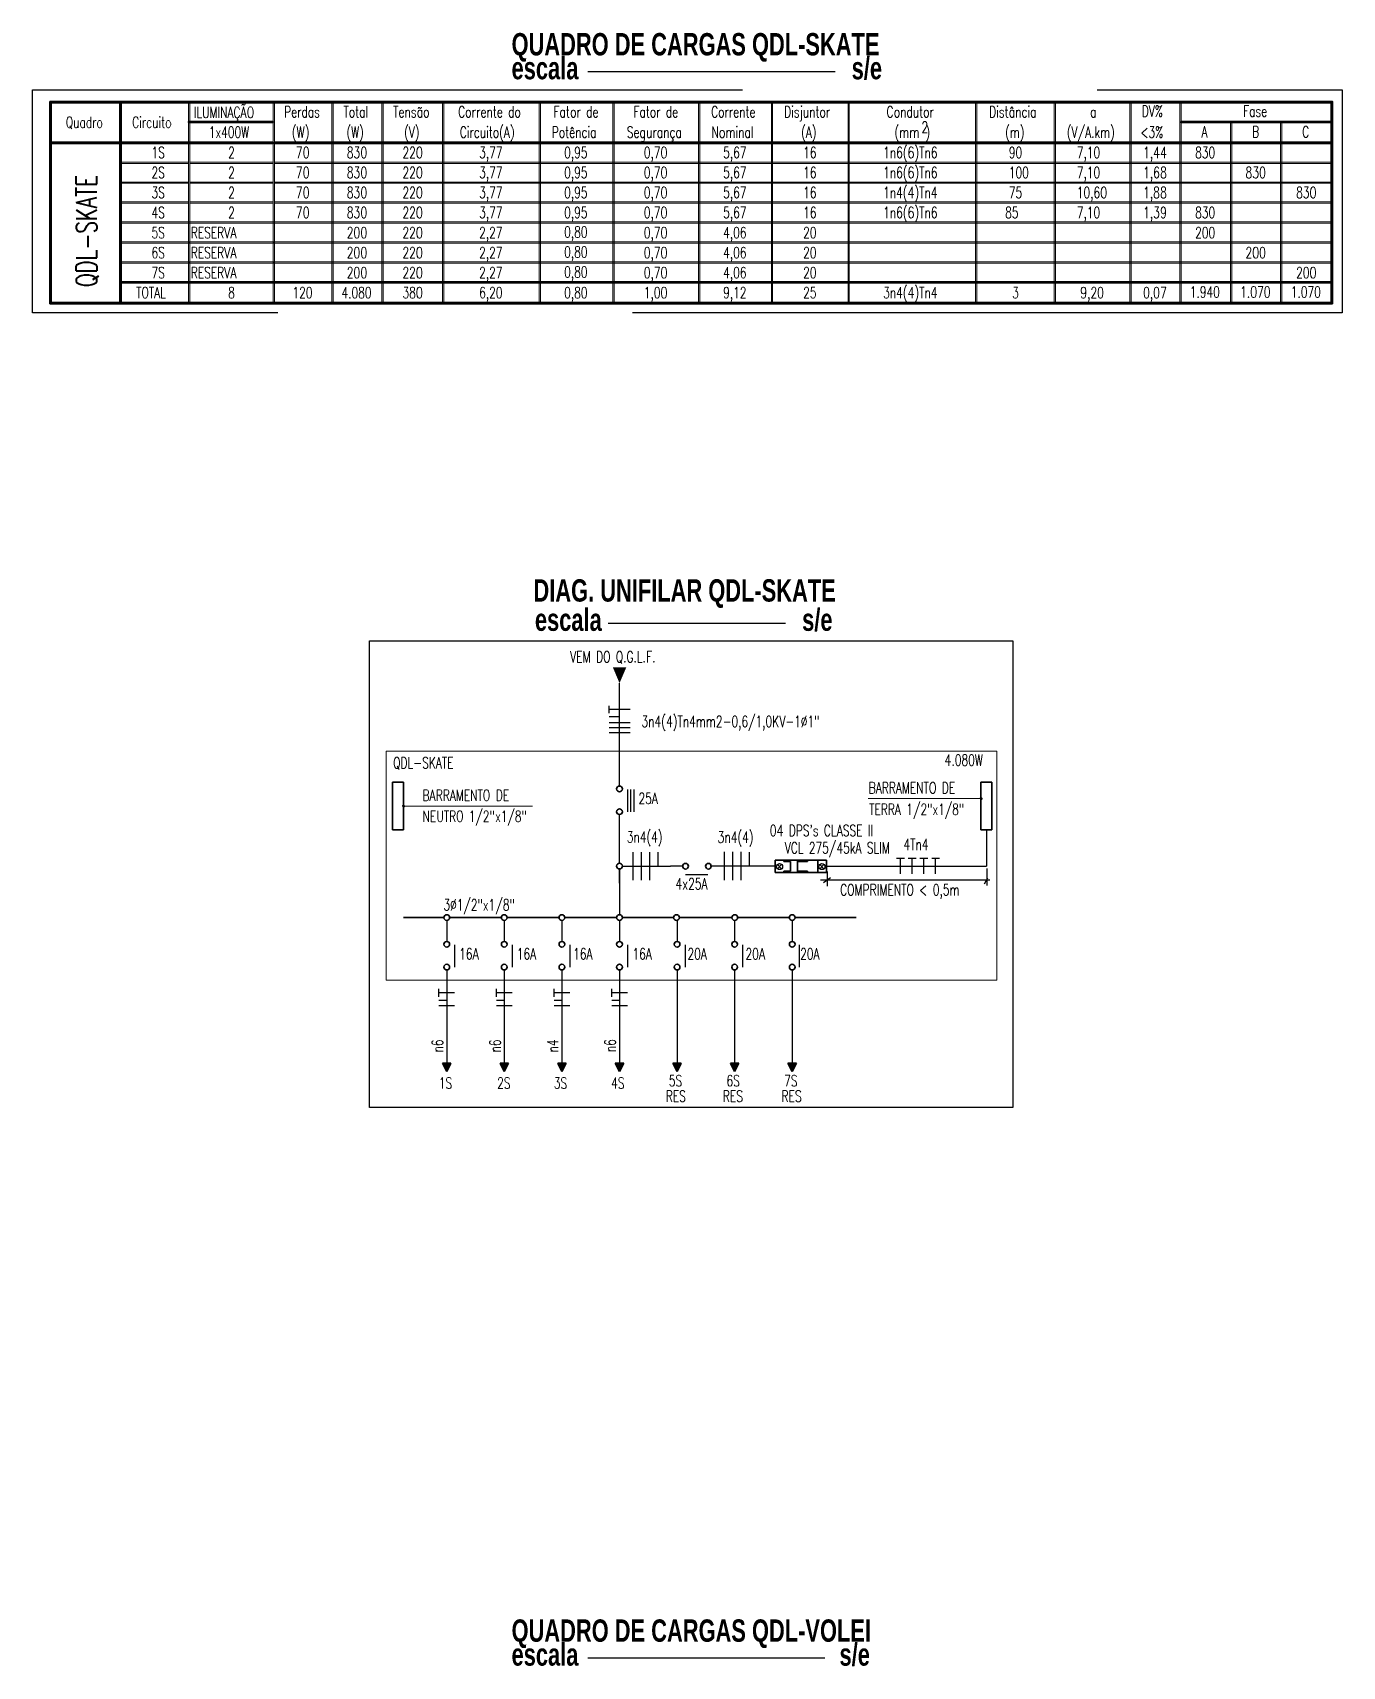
# Model space of a CAD drawing. Header units: millimetres. Extents: x 206 to 837, y 40 to 323.
# Drawn here: x 228.92 to 240.64, y 98.08 to 112.7 of the extents above; entities that cross this region are included whole.
import ezdxf
from ezdxf.enums import TextEntityAlignment as Align

# ---------------------------------------------------------------- set-up
doc = ezdxf.new("R2010")
doc.units = ezdxf.units.MM
doc.linetypes.add('DASHDOT', pattern=[25.4, 12.7, -6.35, 0, -6.35])
doc.linetypes.add('HIDDEN', pattern=[9.525, 6.35, -3.175])
for name, color, linetype, lineweight in [('I-DU_AZUL', 5, 'Continuous', 35), ('I-DU_CIANO', 4, 'Continuous', 25), ('I-DU_VERMELHO', 1, 'HIDDEN', 5), ('I-ELET_APA', 5, 'DASHDOT', 35), ('I-FIAÇÃO', 2, 'Continuous', 25), ('I-LIN_CHAMADA', 9, 'Continuous', 9), ('I-QC_AMARELO', 2, 'Continuous', 13), ('I-QC_CIANO', 4, 'Continuous', 35), ('I-QC_VERMELHO', 1, 'Continuous', 20), ('I-TEXTOS', 2, 'Continuous', 25)]:
    doc.layers.add(name, color=color, linetype=linetype, lineweight=lineweight)
doc.styles.add('ROMANS', font='ROMANS.SHX', dxfattribs={"height": 0.25})
doc.styles.add('SANSSERIFBOLD', font='sasb____.pfb')

msp = doc.modelspace()

# ---------------------------------------------------------------- hatches: boundary and pattern name
at = {"layer": 'I-DU_AZUL'}
for points in [[(232.665, 103.475), (232.627, 103.475), (232.589, 103.475), (232.627, 103.401)], [(233.104, 103.475), (233.142, 103.401), (233.18, 103.475), (233.142, 103.475)], [(233.62, 103.475), (233.658, 103.401), (233.696, 103.475), (233.658, 103.475)], [(234.135, 103.475), (234.173, 103.401), (234.211, 103.475), (234.173, 103.475)], [(234.65, 103.475), (234.688, 103.401), (234.726, 103.475), (234.688, 103.475)], [(235.165, 103.475), (235.203, 103.401), (235.241, 103.475), (235.203, 103.475)], [(235.68, 103.475), (235.718, 103.401), (235.756, 103.475), (235.718, 103.475)]]:
    msp.add_hatch(color=256, dxfattribs=at).paths.add_polyline_path(points)

# ---------------------------------------------------------------- linework, layer by layer
at = {"color": 4}
for p, q in [((234.173, 105.956), (234.173, 106.878)), ((234.173, 105.265), (234.173, 105.702)), ((237.456, 105.565), (237.456, 105.24)), ((234.173, 105.214), (234.173, 104.804)), ((234.173, 105.087), (234.173, 105.214)), ((234.198, 105.24), (234.628, 105.24)), ((234.739, 105.24), (234.628, 105.24)), ((235.105, 105.239), (234.993, 105.239)), ((235.565, 105.239), (235.105, 105.239)), ((236.025, 105.239), (237.456, 105.24)), ((232.627, 104.753), (232.627, 104.565)), ((233.142, 104.753), (233.142, 104.565)), ((233.658, 104.753), (233.658, 104.565)), ((234.173, 104.753), (234.173, 104.565)), ((234.688, 104.753), (234.688, 104.565)), ((235.203, 104.753), (235.203, 104.565)), ((235.718, 104.753), (235.718, 104.565)), ((235.718, 104.753), (235.718, 104.753))]:
    msp.add_line(p, q, dxfattribs=at)
at = {"color": 2}
for p, q in [((234.079, 106.61), (234.079, 106.676)), ((234.173, 106.643), (234.079, 106.643)), ((234.268, 106.643), (234.173, 106.643)), ((234.173, 106.577), (234.079, 106.577)), ((234.268, 106.524), (234.079, 106.524)), ((234.268, 106.478), (234.079, 106.478)), ((234.268, 106.432), (234.079, 106.432))]:
    msp.add_line(p, q, dxfattribs=at)
for p, q in [((236.031, 105.192), (236.031, 105.06)), ((237.459, 105.22), (237.459, 105.067)), ((235.972, 105.116), (237.486, 105.116)), ((235.998, 105.094), (236.06, 105.138)), ((237.438, 105.081), (237.468, 105.134))]:
    msp.add_line(p, q)
at = {"linetype": 'HIDDEN'}
for points in [[(228.922, 112.191), (240.64, 112.191), (240.64, 110.194), (228.922, 110.194)], [(231.936, 107.256), (237.692, 107.256), (237.692, 103.078), (231.936, 103.078)]]:
    msp.add_lwpolyline(points, close=True, dxfattribs=at)
at = {"layer": 'I-DU_AZUL'}
for p, q in [((232.241, 105.992), (232.143, 105.992)), ((232.143, 105.992), (232.143, 105.565)), ((232.241, 105.565), (232.241, 105.992)), ((237.407, 105.992), (237.407, 105.565)), ((237.505, 105.992), (237.407, 105.992)), ((237.505, 105.565), (237.505, 105.992)), ((232.143, 105.565), (232.241, 105.565)), ((237.407, 105.565), (237.505, 105.565)), ((235.565, 105.293), (236.025, 105.293)), ((235.565, 105.184), (235.565, 105.293)), ((235.565, 105.184), (236.025, 105.184)), ((235.644, 105.282), (235.644, 105.293)), ((235.644, 105.282), (235.704, 105.282)), ((235.644, 105.195), (235.704, 105.195)), ((235.644, 105.184), (235.644, 105.195)), ((235.644, 105.184), (235.704, 105.184)), ((235.704, 105.195), (235.704, 105.282)), ((235.767, 105.184), (235.767, 105.293)), ((235.767, 105.293), (235.856, 105.293)), ((235.767, 105.282), (235.856, 105.282)), ((235.767, 105.195), (235.856, 105.195)), ((235.767, 105.184), (235.856, 105.184)), ((235.946, 105.184), (235.946, 105.293)), ((236.025, 105.293), (236.025, 105.184)), ((232.602, 104.779), (232.241, 104.779)), ((233.117, 104.779), (232.653, 104.779)), ((233.632, 104.779), (233.168, 104.779)), ((234.147, 104.779), (233.683, 104.779)), ((234.658, 104.779), (234.198, 104.779)), ((235.178, 104.779), (234.709, 104.779)), ((235.178, 104.779), (234.714, 104.779)), ((235.693, 104.779), (235.229, 104.779)), ((235.693, 104.779), (235.229, 104.779)), ((236.289, 104.779), (235.744, 104.779)), ((232.627, 103.475), (232.589, 103.475)), ((232.589, 103.475), (232.627, 103.401)), ((232.627, 103.475), (232.665, 103.475)), ((232.665, 103.475), (232.627, 103.401)), ((233.142, 103.475), (233.104, 103.475)), ((233.104, 103.475), (233.142, 103.401)), ((233.142, 103.475), (233.18, 103.475)), ((233.18, 103.475), (233.142, 103.401)), ((233.658, 103.475), (233.62, 103.475)), ((233.62, 103.475), (233.658, 103.401)), ((233.658, 103.475), (233.696, 103.475)), ((233.696, 103.475), (233.658, 103.401)), ((234.173, 103.475), (234.135, 103.475)), ((234.135, 103.475), (234.173, 103.401)), ((234.173, 103.475), (234.211, 103.475)), ((234.211, 103.475), (234.173, 103.401)), ((234.688, 103.475), (234.65, 103.475)), ((234.65, 103.475), (234.688, 103.401)), ((234.688, 103.475), (234.726, 103.475)), ((234.726, 103.475), (234.688, 103.401)), ((235.203, 103.475), (235.165, 103.475)), ((235.165, 103.475), (235.203, 103.401)), ((235.203, 103.475), (235.241, 103.475)), ((235.241, 103.475), (235.203, 103.401)), ((235.718, 103.475), (235.68, 103.475)), ((235.68, 103.475), (235.718, 103.401)), ((235.718, 103.475), (235.756, 103.475)), ((235.756, 103.475), (235.718, 103.401))]:
    msp.add_line(p, q, dxfattribs=at)
for centre in [(234.173, 105.931), (234.173, 105.727), (234.173, 105.24), (234.764, 105.239), (234.968, 105.239), (232.627, 104.779), (233.142, 104.779), (233.658, 104.779), (234.173, 104.779), (234.683, 104.779), (235.204, 104.779), (235.718, 104.779), (232.627, 104.54), (233.142, 104.54), (233.658, 104.54), (234.173, 104.54), (234.688, 104.54), (235.203, 104.54), (235.718, 104.54), (232.627, 104.336), (233.142, 104.336), (233.658, 104.336), (234.173, 104.336), (234.688, 104.336), (235.203, 104.336), (235.718, 104.336)]:
    msp.add_circle(centre, 0.0255, dxfattribs=at)
msp.add_solid([(234.114, 107.018), (234.233, 107.018), (234.173, 106.878)], dxfattribs=at)
at = {"layer": 'I-DU_CIANO'}
for p, q in [((235.624, 105.256), (235.586, 105.217)), ((235.623, 105.217), (235.587, 105.254)), ((236.003, 105.256), (235.965, 105.217)), ((236.002, 105.217), (235.966, 105.254))]:
    msp.add_line(p, q, dxfattribs=at)
at = {"layer": 'I-DU_CIANO', "color": 4}
for p, q in [((232.627, 104.311), (232.627, 103.401)), ((233.142, 104.311), (233.142, 103.401)), ((233.658, 104.311), (233.658, 103.401)), ((234.173, 104.311), (234.173, 103.401)), ((234.688, 104.311), (234.688, 103.401)), ((235.203, 104.311), (235.203, 103.401)), ((235.718, 104.311), (235.718, 103.639)), ((235.718, 103.715), (235.718, 103.401))]:
    msp.add_line(p, q, dxfattribs=at)
at = {"layer": 'I-DU_CIANO'}
for centre in [(235.605, 105.236), (235.984, 105.236)]:
    msp.add_circle(centre, 0.0272, dxfattribs=at)
at = {"layer": 'I-DU_VERMELHO', "color": 1, "linetype": 'HIDDEN', "ltscale": 5}
for p, q in [((232.084, 106.269), (232.084, 104.219)), ((232.084, 106.269), (237.548, 106.269)), ((237.548, 106.269), (237.548, 104.219)), ((232.084, 104.219), (237.548, 104.219))]:
    msp.add_line(p, q, dxfattribs=at)
at = {"layer": 'I-ELET_APA'}
for p, q in [((235.856, 105.282), (235.856, 105.293)), ((235.856, 105.195), (235.856, 105.184))]:
    msp.add_line(p, q, dxfattribs=at)
at = {"layer": 'I-FIAÇÃO', "color": 2}
for p, q in [((234.296, 105.113), (234.296, 105.366)), ((234.37, 105.113), (234.37, 105.366)), ((234.444, 105.113), (234.444, 105.366)), ((234.518, 105.237), (234.518, 105.364)), ((235.112, 105.114), (235.112, 105.368)), ((235.186, 105.114), (235.186, 105.368)), ((235.261, 105.114), (235.261, 105.368)), ((235.335, 105.239), (235.335, 105.365)), ((236.652, 105.312), (236.722, 105.312)), ((236.652, 105.312), (236.722, 105.312)), ((236.687, 105.239), (236.687, 105.312)), ((236.687, 105.239), (236.687, 105.312)), ((236.757, 105.312), (236.827, 105.312)), ((236.757, 105.312), (236.827, 105.312)), ((236.792, 105.239), (236.792, 105.312)), ((236.792, 105.239), (236.792, 105.312)), ((236.861, 105.312), (236.932, 105.312)), ((236.861, 105.312), (236.932, 105.312)), ((236.896, 105.239), (236.896, 105.312)), ((236.896, 105.239), (236.896, 105.312)), ((236.966, 105.312), (237.036, 105.312)), ((236.966, 105.312), (237.036, 105.312)), ((237.001, 105.239), (237.001, 105.312)), ((237.001, 105.239), (237.001, 105.312)), ((236.687, 105.171), (236.687, 105.239)), ((236.687, 105.171), (236.687, 105.239)), ((236.792, 105.171), (236.792, 105.239)), ((236.792, 105.171), (236.792, 105.239)), ((236.896, 105.171), (236.896, 105.239)), ((236.896, 105.171), (236.896, 105.239)), ((237.001, 105.171), (237.001, 105.239)), ((237.001, 105.171), (237.001, 105.239)), ((232.557, 104.07), (232.557, 104.141)), ((232.557, 104.07), (232.557, 104.141)), ((233.072, 104.07), (233.072, 104.141)), ((233.072, 104.07), (233.072, 104.141)), ((233.587, 104.07), (233.587, 104.141)), ((233.587, 104.07), (233.587, 104.141)), ((234.103, 104.07), (234.103, 104.141)), ((234.103, 104.07), (234.103, 104.141)), ((232.63, 104.105), (232.557, 104.105)), ((232.63, 104.105), (232.557, 104.105)), ((232.627, 104.037), (232.557, 104.037)), ((232.627, 104.037), (232.557, 104.037)), ((232.697, 103.99), (232.557, 103.99)), ((232.697, 103.99), (232.557, 103.99)), ((232.697, 104.105), (232.63, 104.105)), ((232.697, 104.105), (232.63, 104.105)), ((233.145, 104.105), (233.072, 104.105)), ((233.145, 104.105), (233.072, 104.105)), ((233.142, 104.037), (233.072, 104.037)), ((233.142, 104.037), (233.072, 104.037)), ((233.213, 103.99), (233.072, 103.99)), ((233.213, 103.99), (233.072, 103.99)), ((233.213, 104.105), (233.145, 104.105)), ((233.213, 104.105), (233.145, 104.105)), ((233.66, 104.105), (233.587, 104.105)), ((233.66, 104.105), (233.587, 104.105)), ((233.658, 104.037), (233.587, 104.037)), ((233.658, 104.037), (233.587, 104.037)), ((233.728, 103.99), (233.587, 103.99)), ((233.728, 103.99), (233.587, 103.99)), ((233.728, 104.105), (233.66, 104.105)), ((233.728, 104.105), (233.66, 104.105)), ((234.175, 104.105), (234.103, 104.105)), ((234.175, 104.105), (234.103, 104.105)), ((234.173, 104.037), (234.103, 104.037)), ((234.173, 104.037), (234.103, 104.037)), ((234.243, 103.99), (234.103, 103.99)), ((234.243, 103.99), (234.103, 103.99)), ((234.243, 104.105), (234.175, 104.105)), ((234.243, 104.105), (234.175, 104.105))]:
    msp.add_line(p, q, dxfattribs=at)
at = {"layer": 'I-LIN_CHAMADA'}
for p, q in [((232.232, 105.779), (232.241, 105.787)), ((232.232, 105.777), (232.242, 105.787)), ((232.233, 105.781), (232.239, 105.787)), ((232.233, 105.776), (232.243, 105.787)), ((232.233, 105.775), (232.245, 105.786)), ((232.234, 105.774), (232.246, 105.786)), ((232.234, 105.773), (232.247, 105.785)), ((232.235, 105.772), (232.247, 105.785)), ((232.236, 105.771), (232.248, 105.784)), ((232.237, 105.771), (232.249, 105.783)), ((232.238, 105.77), (232.249, 105.782)), ((232.239, 105.77), (232.25, 105.781)), ((232.24, 105.77), (232.25, 105.779)), ((233.393, 105.778), (232.242, 105.778)), ((232.242, 105.77), (232.25, 105.778)), ((232.244, 105.77), (232.25, 105.776)), ((232.247, 105.771), (232.248, 105.773)), ((237.4, 105.845), (236.398, 105.845)), ((237.4, 105.846), (237.409, 105.854)), ((237.4, 105.844), (237.41, 105.854)), ((237.401, 105.843), (237.411, 105.854)), ((237.401, 105.848), (237.407, 105.853)), ((237.401, 105.842), (237.413, 105.853)), ((237.402, 105.841), (237.414, 105.853)), ((237.402, 105.84), (237.415, 105.852)), ((237.403, 105.839), (237.415, 105.851)), ((237.404, 105.838), (237.416, 105.851)), ((237.405, 105.838), (237.417, 105.85)), ((237.406, 105.837), (237.417, 105.849)), ((237.407, 105.837), (237.418, 105.847)), ((237.408, 105.836), (237.418, 105.846)), ((237.41, 105.836), (237.418, 105.845)), ((237.411, 105.837), (237.418, 105.843)), ((237.415, 105.838), (237.416, 105.84))]:
    msp.add_line(p, q, dxfattribs=at)
for centre in [(232.241, 105.778), (237.409, 105.845)]:
    msp.add_circle(centre, 0.00877, dxfattribs=at)
at = {"layer": 'I-QC_AMARELO'}
for points in [[(230.317, 112.086), (230.317, 110.274), (230.328, 110.274), (230.328, 112.086)], [(230.317, 112.086), (230.317, 111.896), (230.328, 111.896), (230.328, 112.086)], [(231.074, 112.086), (231.074, 110.996), (231.085, 110.996), (231.085, 112.086)], [(231.6, 112.074), (231.6, 110.285), (231.612, 110.285), (231.612, 112.074)], [(232.046, 112.074), (232.046, 110.285), (232.057, 110.285), (232.057, 112.074)], [(232.59, 112.074), (232.59, 110.285), (232.601, 110.285), (232.601, 112.074)], [(233.454, 112.074), (233.454, 110.285), (233.466, 110.285), (233.466, 112.074)], [(234.114, 112.074), (234.114, 110.285), (234.125, 110.285), (234.125, 112.074)], [(234.881, 112.074), (234.881, 110.285), (234.892, 110.285), (234.892, 112.074)], [(235.532, 112.074), (235.532, 110.285), (235.543, 110.285), (235.543, 112.074)], [(236.218, 112.074), (236.218, 110.285), (236.229, 110.285), (236.229, 112.074)], [(237.359, 112.074), (237.359, 110.285), (237.371, 110.285), (237.371, 112.074)], [(238.063, 112.074), (238.063, 110.285), (238.075, 110.285), (238.075, 112.074)], [(238.74, 112.074), (238.74, 110.285), (238.752, 110.285), (238.752, 112.074)], [(239.187, 112.074), (239.187, 110.285), (239.198, 110.285), (239.198, 112.074)], [(231.074, 111.902), (231.074, 110.274), (231.085, 110.274), (231.085, 111.902)], [(239.641, 111.896), (239.641, 110.285), (239.652, 110.285), (239.652, 111.896)], [(240.087, 111.896), (240.087, 110.285), (240.098, 110.285), (240.098, 111.896)], [(230.317, 111.72), (230.317, 110.996), (230.328, 110.996), (230.328, 111.72)]]:
    msp.add_lwpolyline(points, close=True, dxfattribs=at)
at = {"layer": 'I-QC_CIANO'}
for points in [[(229.077, 112.086), (230.328, 112.086), (230.328, 112.074), (229.077, 112.074)], [(229.077, 112.086), (229.077, 110.274), (229.089, 110.274), (229.089, 112.086)], [(229.701, 112.074), (229.701, 110.285), (229.713, 110.285), (229.713, 112.074)], [(230.317, 112.086), (231.085, 112.086), (231.085, 112.074), (230.317, 112.074)], [(231.08, 112.086), (240.552, 112.086), (240.552, 112.074), (231.08, 112.074)], [(240.541, 112.086), (240.541, 110.274), (240.552, 110.274), (240.552, 112.086)], [(230.317, 111.907), (231.074, 111.907), (231.074, 111.896), (230.317, 111.896)], [(239.198, 111.907), (240.541, 111.907), (240.541, 111.896), (239.198, 111.896)], [(229.089, 111.72), (230.316, 111.72), (230.316, 111.709), (229.089, 111.709)], [(230.317, 111.72), (231.074, 111.72), (231.074, 111.709), (230.317, 111.709)], [(231.086, 111.72), (240.541, 111.72), (240.541, 111.709), (231.086, 111.709)], [(229.713, 110.472), (230.316, 110.472), (230.316, 110.461), (229.713, 110.461)], [(230.317, 110.472), (231.085, 110.472), (231.085, 110.461), (230.317, 110.461)], [(231.086, 110.472), (240.541, 110.472), (240.541, 110.461), (231.086, 110.461)], [(229.077, 110.285), (230.328, 110.285), (230.328, 110.274), (229.077, 110.274)], [(230.317, 110.285), (231.085, 110.285), (231.085, 110.274), (230.317, 110.274)], [(231.074, 110.285), (240.552, 110.285), (240.552, 110.274), (231.074, 110.274)]]:
    msp.add_lwpolyline(points, close=True, dxfattribs=at)
at = {"layer": 'I-QC_VERMELHO'}
for points in [[(229.713, 111.542), (230.316, 111.542), (230.316, 111.531), (229.713, 111.531)], [(230.328, 111.542), (231.074, 111.542), (231.074, 111.531), (230.328, 111.531)], [(231.086, 111.542), (240.541, 111.542), (240.541, 111.531), (231.086, 111.531)], [(229.713, 111.363), (230.316, 111.363), (230.316, 111.353), (229.713, 111.353)], [(230.328, 111.363), (231.074, 111.363), (231.074, 111.353), (230.328, 111.353)], [(231.086, 111.363), (240.541, 111.363), (240.541, 111.353), (231.086, 111.353)], [(229.713, 111.186), (230.316, 111.186), (230.316, 111.174), (229.713, 111.174)], [(230.328, 111.186), (231.074, 111.186), (231.074, 111.174), (230.328, 111.174)], [(231.086, 111.186), (240.541, 111.186), (240.541, 111.174), (231.086, 111.174)], [(229.713, 111.007), (230.316, 111.007), (230.316, 110.996), (229.713, 110.996)], [(230.317, 111.007), (231.085, 111.007), (231.085, 110.996), (230.317, 110.996)], [(231.086, 111.007), (240.541, 111.007), (240.541, 110.996), (231.086, 110.996)], [(229.713, 110.828), (230.316, 110.828), (230.316, 110.818), (229.713, 110.818)], [(230.322, 110.828), (231.08, 110.828), (231.08, 110.818), (230.322, 110.818)], [(231.086, 110.828), (240.541, 110.828), (240.541, 110.818), (231.086, 110.818)], [(229.713, 110.65), (230.316, 110.65), (230.316, 110.639), (229.713, 110.639)], [(230.322, 110.65), (231.08, 110.65), (231.08, 110.639), (230.322, 110.639)], [(231.086, 110.65), (240.541, 110.65), (240.541, 110.639), (231.086, 110.639)]]:
    msp.add_lwpolyline(points, close=True, dxfattribs=at)
at = {"layer": 'I-TEXTOS', "color": 4}
for p, q in [((233.891, 112.353), (236.104, 112.353)), ((234.07, 107.416), (235.659, 107.416)), ((233.891, 98.151), (236.01, 98.151))]:
    msp.add_line(p, q, dxfattribs=at)
at = {"layer": 'I-TEXTOS'}
for p, q in [((234.246, 105.727), (234.246, 105.926)), ((234.275, 105.727), (234.275, 105.926)), ((234.303, 105.727), (234.303, 105.926)), ((234.764, 105.165), (234.963, 105.165)), ((232.701, 104.336), (232.701, 104.535)), ((233.216, 104.336), (233.216, 104.535)), ((233.731, 104.336), (233.731, 104.535)), ((234.246, 104.336), (234.246, 104.535)), ((234.762, 104.336), (234.762, 104.535)), ((235.277, 104.336), (235.277, 104.535)), ((235.782, 104.336), (235.782, 104.535))]:
    msp.add_line(p, q, dxfattribs=at)

# ---------------------------------------------------------------- texts
at = {"layer": 'I-TEXTOS', "color": 4, "width": 0.7}
for s, height, style, p in [('QUADRO DE CARGAS QDL-SKATE', 0.2, 'SANSSERIFBOLD', (233.207, 112.498)), ('escala                                             s/e', 0.2, 'SANSSERIFBOLD', (233.207, 112.284)), ('DIAG. UNIFILAR QDL-SKATE', 0.2, 'SANSSERIFBOLD', (233.403, 107.608)), ('escala                                 s/e', 0.2, 'SANSSERIFBOLD', (233.416, 107.346)), ('QDL-SKATE', 0.1, 'ROMANS', (232.148, 106.115)), ('4.080W', 0.1, 'ROMANS', (237.082, 106.139)), ('QUADRO DE CARGAS QDL-VOLEI', 0.2, 'SANSSERIFBOLD', (233.207, 98.296)), ('escala                                           s/e', 0.2, 'SANSSERIFBOLD', (233.207, 98.082))]:
    msp.add_text(s, height=height, dxfattribs=dict(at, style=style)).set_placement(p)
at = {"layer": 'I-TEXTOS', "style": 'ROMANS', "width": 0.7}
for s, p in [('ILUMINAÇÃO', (230.363, 111.938)), ('Perdas', (231.171, 111.942)), ('Total', (231.703, 111.942)), ('Tensão', (232.148, 111.942)), ('Corrente do', (232.73, 111.942)), ('Fator de', (233.583, 111.942)), ('Fator de', (234.297, 111.942)), ('Corrente', (234.992, 111.942)), ('Disjuntor', (235.645, 111.942)), ('Condutor', (236.563, 111.942)), ('Distância', (237.481, 111.942)), ('DV%', (238.846, 111.948)), ('Fase', (239.753, 111.948)), ('Quadro', (229.218, 111.849)), ('Circuito', (229.812, 111.849)), ('2', (236.875, 111.806)), ('a', (238.384, 111.942)), ('1x400W', (230.497, 111.76)), ('(W)', (231.242, 111.76)), ('(W)', (231.73, 111.76)), ('(V)', (232.246, 111.76)), ('Circuito(A)', (232.743, 111.76)), ('Potência', (233.566, 111.76)), ('Segurança', (234.239, 111.76)), ('Nominal', (234.997, 111.76)), ('(A)', (235.797, 111.76)), ('(mm', (236.634, 111.76)), (')', (236.91, 111.76)), ('(m)', (237.623, 111.76)), ('(V/A.km)', (238.176, 111.76)), ('<3%%%', (238.833, 111.76)), ('A', (239.381, 111.764)), ('B', (239.833, 111.764)), ('C', (240.282, 111.764)), ('1S', (229.986, 111.578)), ('2', (230.671, 111.578)), ('70', (231.278, 111.578)), ('830', (231.734, 111.578)), ('220', (232.232, 111.578)), ('3,77', (232.917, 111.578)), ('0,95', (233.677, 111.578)), ('0,70', (234.391, 111.578)), ('5,67', (235.099, 111.578)), ('16', (235.815, 111.578)), ('1n6(6)Tn6', (236.532, 111.578)), ('90', (237.655, 111.578)), ('7,10', (238.265, 111.578)), ('1,44', (238.859, 111.578)), ('830', (239.323, 111.578)), ('2S', (229.986, 111.399)), ('2', (230.671, 111.399)), ('70', (231.278, 111.399)), ('830', (231.734, 111.399)), ('220', (232.232, 111.399)), ('3,77', (232.917, 111.399)), ('0,95', (233.677, 111.399)), ('0,70', (234.391, 111.399)), ('5,67', (235.099, 111.399)), ('16', (235.815, 111.399)), ('1n6(6)Tn6', (236.532, 111.399)), ('100', (237.655, 111.399)), ('7,10', (238.265, 111.399)), ('1,68', (238.859, 111.399)), ('830', (239.775, 111.399)), ('3S', (229.986, 111.22)), ('2', (230.671, 111.22)), ('70', (231.278, 111.22)), ('830', (231.734, 111.22)), ('220', (232.232, 111.22)), ('3,77', (232.917, 111.22)), ('0,95', (233.677, 111.22)), ('0,70', (234.391, 111.22)), ('5,67', (235.099, 111.22)), ('16', (235.815, 111.22)), ('1n4(4)Tn4', (236.532, 111.22)), ('75', (237.655, 111.22)), ('10,60', (238.265, 111.22)), ('1,88', (238.859, 111.22)), ('830', (240.228, 111.22)), ('1n6(6)Tn6', (236.532, 111.041)), ('4S', (229.986, 111.041)), ('2', (230.671, 111.041)), ('70', (231.278, 111.041)), ('830', (231.734, 111.041)), ('220', (232.232, 111.041)), ('3,77', (232.917, 111.041)), ('0,95', (233.677, 111.041)), ('0,70', (234.391, 111.041)), ('5,67', (235.099, 111.041)), ('16', (235.815, 111.041)), ('85', (237.623, 111.041)), ('7,10', (238.265, 111.041)), ('1,39', (238.859, 111.041)), ('830', (239.323, 111.041)), ('5S', (229.986, 110.861)), ('RESERVA', (230.337, 110.861)), ('200', (231.734, 110.861)), ('220', (232.232, 110.861)), ('2,27', (232.917, 110.861)), ('0,80', (233.677, 110.867)), ('0,70', (234.391, 110.861)), ('4,06', (235.099, 110.861)), ('20', (235.815, 110.861)), ('200', (239.323, 110.861)), ('6S', (229.986, 110.682)), ('RESERVA', (230.337, 110.682)), ('200', (231.734, 110.682)), ('220', (232.232, 110.682)), ('2,27', (232.917, 110.682)), ('0,80', (233.677, 110.688)), ('0,70', (234.391, 110.682)), ('4,06', (235.099, 110.682)), ('20', (235.815, 110.682)), ('200', (239.775, 110.682)), ('7S', (229.986, 110.503)), ('RESERVA', (230.337, 110.503)), ('200', (231.734, 110.503)), ('220', (232.232, 110.503)), ('2,27', (232.917, 110.503)), ('0,80', (233.677, 110.509)), ('0,70', (234.391, 110.503)), ('4,06', (235.099, 110.503)), ('20', (235.815, 110.503)), ('200', (240.228, 110.503)), ('TOTAL', (229.848, 110.324)), ('8', (230.671, 110.324)), ('120', (231.247, 110.324)), ('4.080', (231.685, 110.324)), ('380', (232.232, 110.324)), ('6,20', (232.917, 110.324)), ('0,80', (233.677, 110.324)), ('1,00', (234.391, 110.324)), ('9,12', (235.099, 110.324)), ('25', (235.815, 110.324)), ('3n4(4)Tn4', (236.532, 110.324)), ('3', (237.686, 110.324)), ('9,20', (238.296, 110.324)), ('0,07', (238.859, 110.324)), ('1.940', (239.275, 110.33)), ('1.070', (239.727, 110.33)), ('1.070', (240.179, 110.33)), ('16A', (232.739, 104.404)), ('16A', (233.254, 104.404)), ('16A', (233.758, 104.404)), ('16A', (234.288, 104.404)), ('20A', (234.781, 104.404)), ('20A', (235.301, 104.404)), ('20A', (235.789, 104.404)), ('1S', (232.556, 103.248)), ('2S', (233.078, 103.248)), ('3S', (233.584, 103.248)), ('4S', (234.099, 103.248)), ('5S', (234.615, 103.269)), ('6S', (235.13, 103.269)), ('7S', (235.645, 103.269)), ('RES', (234.586, 103.131)), ('RES', (235.098, 103.131)), ('RES', (235.623, 103.131))]:
    msp.add_text(s, height=0.1, dxfattribs=at).set_placement(p)
for s, height, p in [('QDL-SKATE', 0.1858, (229.497, 110.424)), ('n6', 0.1, (232.595, 103.571)), ('n6', 0.1, (233.11, 103.571)), ('n4', 0.1, (233.625, 103.571)), ('n6', 0.1, (234.14, 103.574))]:
    msp.add_text(s, height=height, rotation=90, dxfattribs=at).set_placement(p)
at = {"layer": 'I-TEXTOS', "color": 2, "style": 'ROMANS', "width": 0.7}
for s, p in [('VEM DO Q.G.L.F.', (233.732, 107.063)), ('3n4(4)Tn4mm2-0,6/1,0KV-1%%C1"', (234.37, 106.485)), ('BARRAMENTO DE', (232.411, 105.824)), ('25A', (234.342, 105.796)), ('BARRAMENTO DE', (236.402, 105.891)), ('NEUTRO 1/2"x1/8"', (232.411, 105.636)), ('TERRA 1/2"x1/8"', (236.406, 105.698)), ("04 DPS's CLASSE II", (235.519, 105.508)), ('3n4(4)', (234.238, 105.451)), ('3n4(4)', (235.051, 105.449)), ('4Tn4', (236.713, 105.384)), ('4x25A', (234.675, 105.032)), ('COMPRIMENTO < 0,5m', (236.147, 104.978)), ('3%%C1/2"x1/8"', (232.597, 104.843))]:
    msp.add_text(s, height=0.1, dxfattribs=at).set_placement(p)
msp.add_text('VCL 275/45kA SLIM', height=0.1, dxfattribs=at).set_placement((236.593, 105.353), align=Align.RIGHT)

doc.saveas('drawing.dxf')
